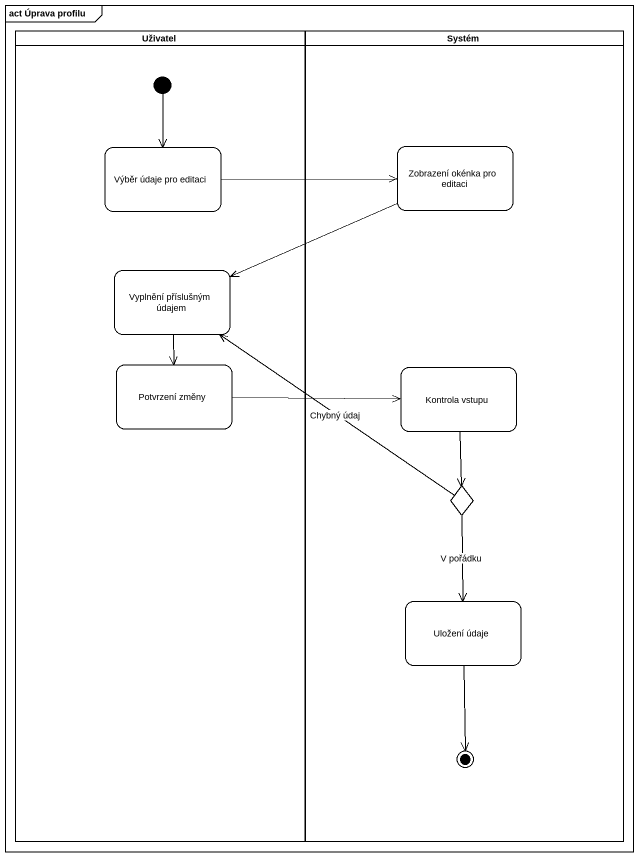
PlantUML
@startuml
mainframe act Úprava profilu
hide empty description
state Uživatel <<partition>> {
  state "Výběr údaje pro editaci" as Výběr_údaje_pro_editaci
  state "Vyplnění příslušným údajem" as Vyplnění_příslušným_údajem
  state "Potvrzení změny" as Potvrzení_změny
  [*] --> Výběr_údaje_pro_editaci
}
state Systém <<partition>> {
  state "Zobrazení okénka pro editaci" as Zobrazení_okénka_pro_editaci
  state "Kontrola vstupu" as Kontrola_vstupu
  state choice1 <<choice>>
  state "Uložení údaje" as Uložení_údaje
  Uložení_údaje --> [*]
}
Výběr_údaje_pro_editaci -right-> Zobrazení_okénka_pro_editaci
Zobrazení_okénka_pro_editaci -left-> Vyplnění_příslušným_údajem
Vyplnění_příslušným_údajem --> Potvrzení_změny
Potvrzení_změny -right-> Kontrola_vstupu
Kontrola_vstupu --> choice1
choice1 -up-> Vyplnění_příslušným_údajem : Chybný údaj
choice1 --> Uložení_údaje : V pořádku
@enduml
